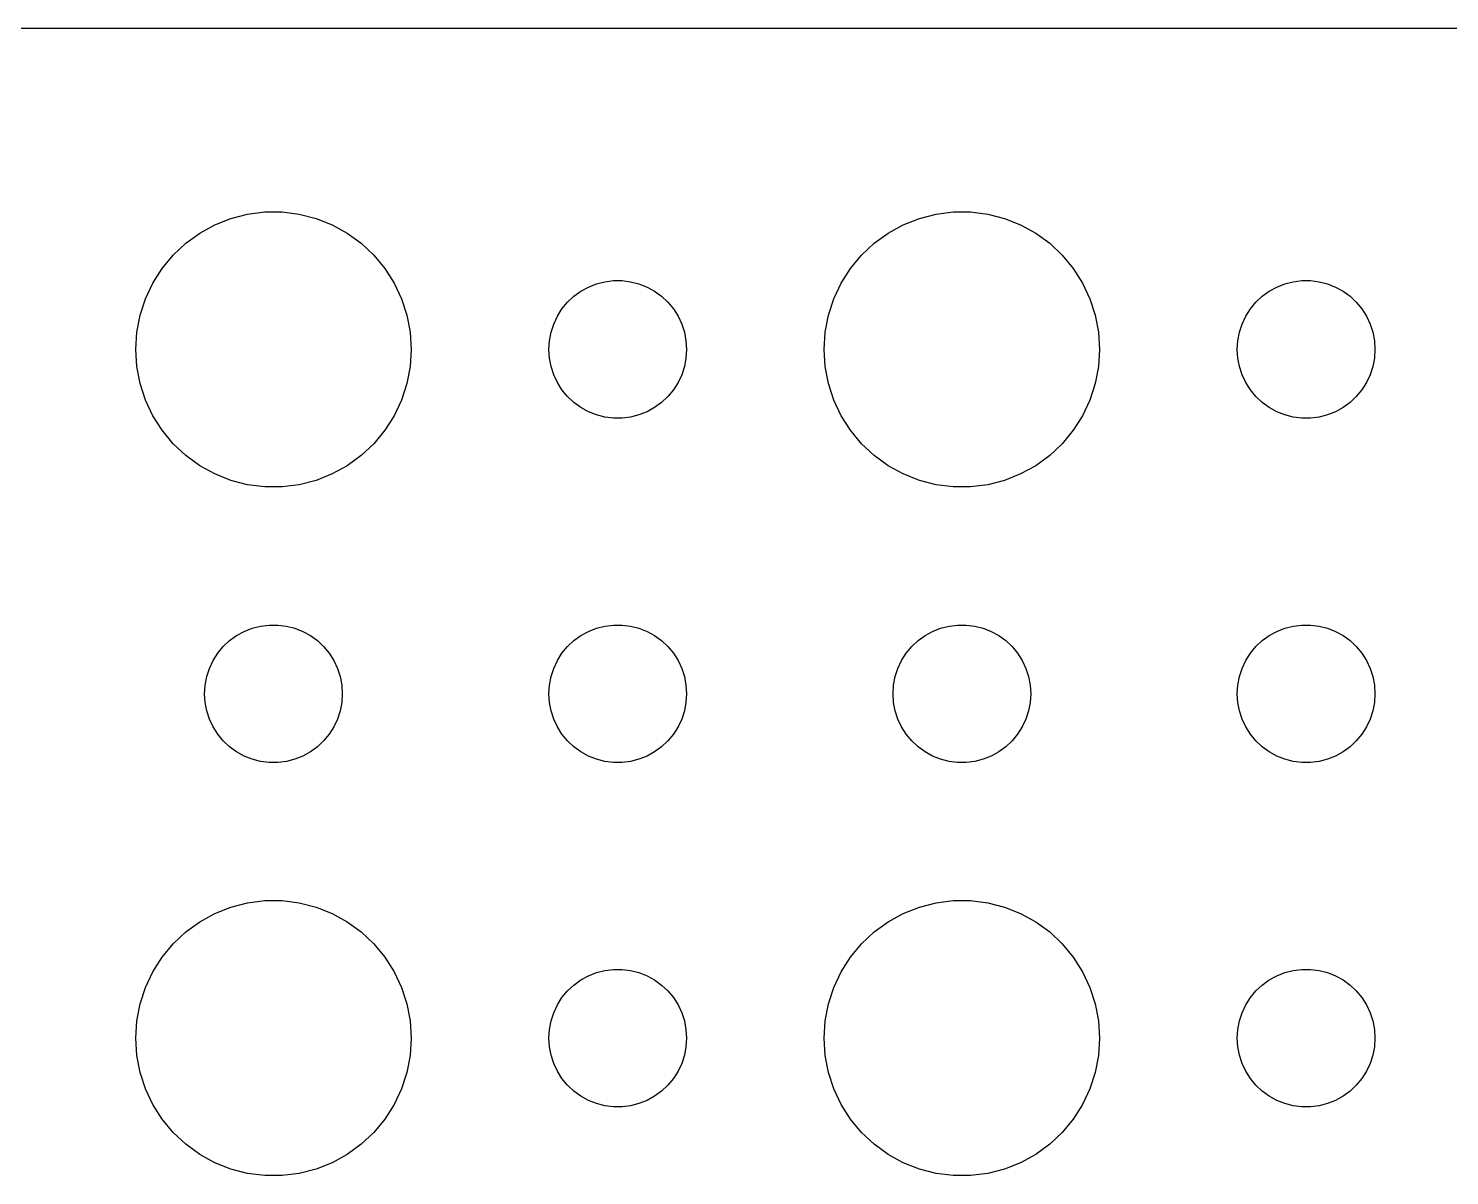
# Model space of a CAD drawing. Header units: metres. Extents: x -134 to 134, y 518 to 1078.
# Drawn here: x 32.16 to 63.12, y 597.01 to 621.99 of the extents above; entities that cross this region are included whole.
import ezdxf

# ---------------------------------------------------------------- set-up
doc = ezdxf.new("R2010")
doc.units = ezdxf.units.M

msp = doc.modelspace()

# ---------------------------------------------------------------- linework, layer by layer
for p, q in [((129.814, 621.99), (-129.814, 621.99)), ((36.2227, 617.714), (36.5729, 617.853)), ((36.5729, 617.853), (36.9379, 617.947)), ((36.9379, 617.947), (37.3116, 617.994)), ((37.3116, 617.994), (37.6884, 617.994)), ((37.6884, 617.994), (38.0621, 617.947)), ((38.0621, 617.947), (38.427, 617.853)), ((38.427, 617.853), (38.7773, 617.714)), ((51.2227, 617.714), (51.5729, 617.853)), ((51.5729, 617.853), (51.9379, 617.947)), ((51.9379, 617.947), (52.3116, 617.994)), ((52.3116, 617.994), (52.6884, 617.994)), ((52.6884, 617.994), (53.0621, 617.947)), ((53.0621, 617.947), (53.427, 617.853)), ((53.427, 617.853), (53.7773, 617.714)), ((35.5877, 617.312), (35.8925, 617.533)), ((35.8925, 617.533), (36.2227, 617.714)), ((38.7773, 617.714), (39.1075, 617.533)), ((39.1075, 617.533), (39.4123, 617.312)), ((50.5877, 617.312), (50.8925, 617.533)), ((50.8925, 617.533), (51.2227, 617.714)), ((53.7773, 617.714), (54.1075, 617.533)), ((54.1075, 617.533), (54.4123, 617.312)), ((35.3131, 617.054), (35.5877, 617.312)), ((39.4123, 617.312), (39.6869, 617.054)), ((50.3131, 617.054), (50.5877, 617.312)), ((54.4123, 617.312), (54.6869, 617.054)), ((35.0729, 616.763), (35.3131, 617.054)), ((39.6869, 617.054), (39.927, 616.763)), ((50.0729, 616.763), (50.3131, 617.054)), ((54.6869, 617.054), (54.927, 616.763)), ((34.8711, 616.445), (35.0729, 616.763)), ((39.927, 616.763), (40.1289, 616.445)), ((44.7189, 616.473), (44.9058, 616.497)), ((44.9058, 616.497), (45.0942, 616.497)), ((45.0942, 616.497), (45.2811, 616.473)), ((49.8711, 616.445), (50.0729, 616.763)), ((54.927, 616.763), (55.1289, 616.445)), ((59.7189, 616.473), (59.9058, 616.497)), ((59.9058, 616.497), (60.0942, 616.497)), ((60.0942, 616.497), (60.2811, 616.473)), ((34.7107, 616.104), (34.8711, 616.445)), ((40.1289, 616.445), (40.2893, 616.104)), ((44.0439, 616.156), (44.1963, 616.266)), ((44.1963, 616.266), (44.3613, 616.357)), ((44.3613, 616.357), (44.5365, 616.427)), ((44.5365, 616.427), (44.7189, 616.473)), ((45.2811, 616.473), (45.4635, 616.427)), ((45.4635, 616.427), (45.6387, 616.357)), ((45.6387, 616.357), (45.8037, 616.266)), ((45.8037, 616.266), (45.9561, 616.156)), ((49.7107, 616.104), (49.8711, 616.445)), ((55.1289, 616.445), (55.2893, 616.104)), ((59.0439, 616.156), (59.1963, 616.266)), ((59.1963, 616.266), (59.3613, 616.357)), ((59.3613, 616.357), (59.5365, 616.427)), ((59.5365, 616.427), (59.7189, 616.473)), ((60.2811, 616.473), (60.4635, 616.427)), ((60.4635, 616.427), (60.6387, 616.357)), ((60.6387, 616.357), (60.8037, 616.266)), ((60.8037, 616.266), (60.9561, 616.156)), ((34.5942, 615.746), (34.7107, 616.104)), ((40.2893, 616.104), (40.4057, 615.746)), ((43.6855, 615.723), (43.7865, 615.882)), ((43.7865, 615.882), (43.9065, 616.027)), ((43.9065, 616.027), (44.0439, 616.156)), ((45.9561, 616.156), (46.0934, 616.027)), ((46.0934, 616.027), (46.2135, 615.882)), ((46.2135, 615.882), (46.3145, 615.723)), ((49.5942, 615.746), (49.7107, 616.104)), ((55.2893, 616.104), (55.4057, 615.746)), ((58.6855, 615.723), (58.7865, 615.882)), ((58.7865, 615.882), (58.9065, 616.027)), ((58.9065, 616.027), (59.0439, 616.156)), ((60.9561, 616.156), (61.0934, 616.027)), ((61.0934, 616.027), (61.2135, 615.882)), ((61.2135, 615.882), (61.3145, 615.723)), ((34.5237, 615.376), (34.5942, 615.746)), ((40.4057, 615.746), (40.4763, 615.376)), ((43.6053, 615.552), (43.6855, 615.723)), ((46.3145, 615.723), (46.3947, 615.552)), ((49.5237, 615.376), (49.5942, 615.746)), ((55.4057, 615.746), (55.4763, 615.376)), ((58.6053, 615.552), (58.6855, 615.723)), ((61.3145, 615.723), (61.3947, 615.552)), ((34.5, 615), (34.5237, 615.376)), ((40.4763, 615.376), (40.5, 615)), ((43.5118, 615.188), (43.5471, 615.373)), ((43.5471, 615.373), (43.6053, 615.552)), ((46.3947, 615.552), (46.4529, 615.373)), ((46.4529, 615.373), (46.4882, 615.188)), ((49.5, 615), (49.5237, 615.376)), ((55.4763, 615.376), (55.5, 615)), ((58.5118, 615.188), (58.5471, 615.373)), ((58.5471, 615.373), (58.6053, 615.552)), ((61.3947, 615.552), (61.4529, 615.373)), ((61.4529, 615.373), (61.4882, 615.188)), ((34.5237, 614.624), (34.5, 615)), ((40.5, 615), (40.4763, 614.624)), ((43.5, 615), (43.5118, 615.188)), ((43.5118, 614.812), (43.5, 615)), ((46.4882, 615.188), (46.5, 615)), ((46.5, 615), (46.4882, 614.812)), ((49.5237, 614.624), (49.5, 615)), ((55.5, 615), (55.4763, 614.624)), ((58.5, 615), (58.5118, 615.188)), ((58.5118, 614.812), (58.5, 615)), ((61.4882, 615.188), (61.5, 615)), ((61.5, 615), (61.4882, 614.812)), ((43.5471, 614.627), (43.5118, 614.812)), ((46.4882, 614.812), (46.4529, 614.627)), ((58.5471, 614.627), (58.5118, 614.812)), ((61.4882, 614.812), (61.4529, 614.627)), ((34.5942, 614.254), (34.5237, 614.624)), ((40.4763, 614.624), (40.4057, 614.254)), ((43.6053, 614.448), (43.5471, 614.627)), ((43.6855, 614.277), (43.6053, 614.448)), ((46.3947, 614.448), (46.3145, 614.277)), ((46.4529, 614.627), (46.3947, 614.448)), ((49.5942, 614.254), (49.5237, 614.624)), ((55.4763, 614.624), (55.4057, 614.254)), ((58.6053, 614.448), (58.5471, 614.627)), ((58.6855, 614.277), (58.6053, 614.448)), ((61.3947, 614.448), (61.3145, 614.277)), ((61.4529, 614.627), (61.3947, 614.448)), ((34.7107, 613.896), (34.5942, 614.254)), ((40.4057, 614.254), (40.2893, 613.896)), ((43.7865, 614.118), (43.6855, 614.277)), ((43.9065, 613.973), (43.7865, 614.118)), ((46.2135, 614.118), (46.0934, 613.973)), ((46.3145, 614.277), (46.2135, 614.118)), ((49.7107, 613.896), (49.5942, 614.254)), ((55.4057, 614.254), (55.2893, 613.896)), ((58.7865, 614.118), (58.6855, 614.277)), ((58.9065, 613.973), (58.7865, 614.118)), ((61.2135, 614.118), (61.0934, 613.973)), ((61.3145, 614.277), (61.2135, 614.118)), ((34.8711, 613.555), (34.7107, 613.896)), ((40.2893, 613.896), (40.1289, 613.555)), ((44.0439, 613.844), (43.9065, 613.973)), ((44.1963, 613.734), (44.0439, 613.844)), ((44.3613, 613.643), (44.1963, 613.734)), ((45.8037, 613.734), (45.6387, 613.643)), ((45.9561, 613.844), (45.8037, 613.734)), ((46.0934, 613.973), (45.9561, 613.844)), ((49.8711, 613.555), (49.7107, 613.896)), ((55.2893, 613.896), (55.1289, 613.555)), ((59.0439, 613.844), (58.9065, 613.973)), ((59.1963, 613.734), (59.0439, 613.844)), ((59.3613, 613.643), (59.1963, 613.734)), ((60.8037, 613.734), (60.6387, 613.643)), ((60.9561, 613.844), (60.8037, 613.734)), ((61.0934, 613.973), (60.9561, 613.844)), ((35.0729, 613.237), (34.8711, 613.555)), ((40.1289, 613.555), (39.927, 613.237)), ((44.5365, 613.573), (44.3613, 613.643)), ((44.7189, 613.527), (44.5365, 613.573)), ((44.9058, 613.503), (44.7189, 613.527)), ((45.0942, 613.503), (44.9058, 613.503)), ((45.2811, 613.527), (45.0942, 613.503)), ((45.4635, 613.573), (45.2811, 613.527)), ((45.6387, 613.643), (45.4635, 613.573)), ((50.0729, 613.237), (49.8711, 613.555)), ((55.1289, 613.555), (54.927, 613.237)), ((59.5365, 613.573), (59.3613, 613.643)), ((59.7189, 613.527), (59.5365, 613.573)), ((59.9058, 613.503), (59.7189, 613.527)), ((60.0942, 613.503), (59.9058, 613.503)), ((60.2811, 613.527), (60.0942, 613.503)), ((60.4635, 613.573), (60.2811, 613.527)), ((60.6387, 613.643), (60.4635, 613.573)), ((35.3131, 612.946), (35.0729, 613.237)), ((39.927, 613.237), (39.6869, 612.946)), ((50.3131, 612.946), (50.0729, 613.237)), ((54.927, 613.237), (54.6869, 612.946)), ((35.5877, 612.688), (35.3131, 612.946)), ((39.6869, 612.946), (39.4123, 612.688)), ((50.5877, 612.688), (50.3131, 612.946)), ((54.6869, 612.946), (54.4123, 612.688)), ((35.8925, 612.467), (35.5877, 612.688)), ((36.2227, 612.286), (35.8925, 612.467)), ((39.1075, 612.467), (38.7773, 612.286)), ((39.4123, 612.688), (39.1075, 612.467)), ((50.8925, 612.467), (50.5877, 612.688)), ((51.2227, 612.286), (50.8925, 612.467)), ((54.1075, 612.467), (53.7773, 612.286)), ((54.4123, 612.688), (54.1075, 612.467)), ((36.5729, 612.147), (36.2227, 612.286)), ((38.7773, 612.286), (38.427, 612.147)), ((51.5729, 612.147), (51.2227, 612.286)), ((53.7773, 612.286), (53.427, 612.147)), ((36.9379, 612.053), (36.5729, 612.147)), ((37.3116, 612.006), (36.9379, 612.053)), ((37.6884, 612.006), (37.3116, 612.006)), ((38.0621, 612.053), (37.6884, 612.006)), ((38.427, 612.147), (38.0621, 612.053)), ((51.9379, 612.053), (51.5729, 612.147)), ((52.3116, 612.006), (51.9379, 612.053)), ((52.6884, 612.006), (52.3116, 612.006)), ((53.0621, 612.053), (52.6884, 612.006)), ((53.427, 612.147), (53.0621, 612.053)), ((36.5439, 608.656), (36.6963, 608.766)), ((36.6963, 608.766), (36.8613, 608.857)), ((36.8613, 608.857), (37.0365, 608.927)), ((37.0365, 608.927), (37.2189, 608.973)), ((37.2189, 608.973), (37.4058, 608.997)), ((37.4058, 608.997), (37.5942, 608.997)), ((37.5942, 608.997), (37.7811, 608.973)), ((37.7811, 608.973), (37.9635, 608.927)), ((37.9635, 608.927), (38.1387, 608.857)), ((38.1387, 608.857), (38.3037, 608.766)), ((38.3037, 608.766), (38.4561, 608.656)), ((44.0439, 608.656), (44.1963, 608.766)), ((44.1963, 608.766), (44.3613, 608.857)), ((44.3613, 608.857), (44.5365, 608.927)), ((44.5365, 608.927), (44.7189, 608.973)), ((44.7189, 608.973), (44.9058, 608.997)), ((44.9058, 608.997), (45.0942, 608.997)), ((45.0942, 608.997), (45.2811, 608.973)), ((45.2811, 608.973), (45.4635, 608.927)), ((45.4635, 608.927), (45.6387, 608.857)), ((45.6387, 608.857), (45.8037, 608.766)), ((45.8037, 608.766), (45.9561, 608.656)), ((51.5439, 608.656), (51.6963, 608.766)), ((51.6963, 608.766), (51.8613, 608.857)), ((51.8613, 608.857), (52.0365, 608.927)), ((52.0365, 608.927), (52.2189, 608.973)), ((52.2189, 608.973), (52.4058, 608.997)), ((52.4058, 608.997), (52.5942, 608.997)), ((52.5942, 608.997), (52.7811, 608.973)), ((52.7811, 608.973), (52.9635, 608.927)), ((52.9635, 608.927), (53.1387, 608.857)), ((53.1387, 608.857), (53.3037, 608.766)), ((53.3037, 608.766), (53.4561, 608.656)), ((59.0439, 608.656), (59.1963, 608.766)), ((59.1963, 608.766), (59.3613, 608.857)), ((59.3613, 608.857), (59.5365, 608.927)), ((59.5365, 608.927), (59.7189, 608.973)), ((59.7189, 608.973), (59.9058, 608.997)), ((59.9058, 608.997), (60.0942, 608.997)), ((60.0942, 608.997), (60.2811, 608.973)), ((60.2811, 608.973), (60.4635, 608.927)), ((60.4635, 608.927), (60.6387, 608.857)), ((60.6387, 608.857), (60.8037, 608.766)), ((60.8037, 608.766), (60.9561, 608.656)), ((36.2865, 608.382), (36.4065, 608.527)), ((36.4065, 608.527), (36.5439, 608.656)), ((38.4561, 608.656), (38.5934, 608.527)), ((38.5934, 608.527), (38.7135, 608.382)), ((43.7865, 608.382), (43.9065, 608.527)), ((43.9065, 608.527), (44.0439, 608.656)), ((45.9561, 608.656), (46.0934, 608.527)), ((46.0934, 608.527), (46.2135, 608.382)), ((51.2865, 608.382), (51.4065, 608.527)), ((51.4065, 608.527), (51.5439, 608.656)), ((53.4561, 608.656), (53.5934, 608.527)), ((53.5934, 608.527), (53.7135, 608.382)), ((58.7865, 608.382), (58.9065, 608.527)), ((58.9065, 608.527), (59.0439, 608.656)), ((60.9561, 608.656), (61.0934, 608.527)), ((61.0934, 608.527), (61.2135, 608.382)), ((36.1053, 608.052), (36.1855, 608.223)), ((36.1855, 608.223), (36.2865, 608.382)), ((38.7135, 608.382), (38.8145, 608.223)), ((38.8145, 608.223), (38.8947, 608.052)), ((43.6053, 608.052), (43.6855, 608.223)), ((43.6855, 608.223), (43.7865, 608.382)), ((46.2135, 608.382), (46.3145, 608.223)), ((46.3145, 608.223), (46.3947, 608.052)), ((51.1053, 608.052), (51.1855, 608.223)), ((51.1855, 608.223), (51.2865, 608.382)), ((53.7135, 608.382), (53.8145, 608.223)), ((53.8145, 608.223), (53.8947, 608.052)), ((58.6053, 608.052), (58.6855, 608.223)), ((58.6855, 608.223), (58.7865, 608.382)), ((61.2135, 608.382), (61.3145, 608.223)), ((61.3145, 608.223), (61.3947, 608.052)), ((36.0118, 607.688), (36.0471, 607.873)), ((36.0471, 607.873), (36.1053, 608.052)), ((38.8947, 608.052), (38.9529, 607.873)), ((38.9529, 607.873), (38.9882, 607.688)), ((43.5118, 607.688), (43.5471, 607.873)), ((43.5471, 607.873), (43.6053, 608.052)), ((46.3947, 608.052), (46.4529, 607.873)), ((46.4529, 607.873), (46.4882, 607.688)), ((51.0118, 607.688), (51.0471, 607.873)), ((51.0471, 607.873), (51.1053, 608.052)), ((53.8947, 608.052), (53.9529, 607.873)), ((53.9529, 607.873), (53.9882, 607.688)), ((58.5118, 607.688), (58.5471, 607.873)), ((58.5471, 607.873), (58.6053, 608.052)), ((61.3947, 608.052), (61.4529, 607.873)), ((61.4529, 607.873), (61.4882, 607.688)), ((36, 607.5), (36.0118, 607.688)), ((38.9882, 607.688), (39, 607.5)), ((43.5, 607.5), (43.5118, 607.688)), ((46.4882, 607.688), (46.5, 607.5)), ((51, 607.5), (51.0118, 607.688)), ((53.9882, 607.688), (54, 607.5)), ((58.5, 607.5), (58.5118, 607.688)), ((61.4882, 607.688), (61.5, 607.5)), ((36.0118, 607.312), (36, 607.5)), ((36.0471, 607.127), (36.0118, 607.312)), ((38.9882, 607.312), (38.9529, 607.127)), ((39, 607.5), (38.9882, 607.312)), ((43.5118, 607.312), (43.5, 607.5)), ((43.5471, 607.127), (43.5118, 607.312)), ((46.4882, 607.312), (46.4529, 607.127)), ((46.5, 607.5), (46.4882, 607.312)), ((51.0118, 607.312), (51, 607.5)), ((51.0471, 607.127), (51.0118, 607.312)), ((53.9882, 607.312), (53.9529, 607.127)), ((54, 607.5), (53.9882, 607.312)), ((58.5118, 607.312), (58.5, 607.5)), ((58.5471, 607.127), (58.5118, 607.312)), ((61.4882, 607.312), (61.4529, 607.127)), ((61.5, 607.5), (61.4882, 607.312)), ((36.1053, 606.948), (36.0471, 607.127)), ((36.1855, 606.777), (36.1053, 606.948)), ((38.8947, 606.948), (38.8145, 606.777)), ((38.9529, 607.127), (38.8947, 606.948)), ((43.6053, 606.948), (43.5471, 607.127)), ((43.6855, 606.777), (43.6053, 606.948)), ((46.3947, 606.948), (46.3145, 606.777)), ((46.4529, 607.127), (46.3947, 606.948)), ((51.1053, 606.948), (51.0471, 607.127)), ((51.1855, 606.777), (51.1053, 606.948)), ((53.8947, 606.948), (53.8145, 606.777)), ((53.9529, 607.127), (53.8947, 606.948)), ((58.6053, 606.948), (58.5471, 607.127)), ((58.6855, 606.777), (58.6053, 606.948)), ((61.3947, 606.948), (61.3145, 606.777)), ((61.4529, 607.127), (61.3947, 606.948)), ((36.2865, 606.618), (36.1855, 606.777)), ((36.4065, 606.473), (36.2865, 606.618)), ((38.7135, 606.618), (38.5934, 606.473)), ((38.8145, 606.777), (38.7135, 606.618)), ((43.7865, 606.618), (43.6855, 606.777)), ((43.9065, 606.473), (43.7865, 606.618)), ((46.2135, 606.618), (46.0934, 606.473)), ((46.3145, 606.777), (46.2135, 606.618)), ((51.2865, 606.618), (51.1855, 606.777)), ((51.4065, 606.473), (51.2865, 606.618)), ((53.7135, 606.618), (53.5934, 606.473)), ((53.8145, 606.777), (53.7135, 606.618)), ((58.7865, 606.618), (58.6855, 606.777)), ((58.9065, 606.473), (58.7865, 606.618)), ((61.2135, 606.618), (61.0934, 606.473)), ((61.3145, 606.777), (61.2135, 606.618)), ((36.5439, 606.344), (36.4065, 606.473)), ((36.6963, 606.234), (36.5439, 606.344)), ((38.4561, 606.344), (38.3037, 606.234)), ((38.5934, 606.473), (38.4561, 606.344)), ((44.0439, 606.344), (43.9065, 606.473)), ((44.1963, 606.234), (44.0439, 606.344)), ((45.9561, 606.344), (45.8037, 606.234)), ((46.0934, 606.473), (45.9561, 606.344)), ((51.5439, 606.344), (51.4065, 606.473)), ((51.6963, 606.234), (51.5439, 606.344)), ((53.4561, 606.344), (53.3037, 606.234)), ((53.5934, 606.473), (53.4561, 606.344)), ((59.0439, 606.344), (58.9065, 606.473)), ((59.1963, 606.234), (59.0439, 606.344)), ((60.9561, 606.344), (60.8037, 606.234)), ((61.0934, 606.473), (60.9561, 606.344)), ((36.8613, 606.143), (36.6963, 606.234)), ((37.0365, 606.073), (36.8613, 606.143)), ((37.2189, 606.027), (37.0365, 606.073)), ((37.4058, 606.003), (37.2189, 606.027)), ((37.5942, 606.003), (37.4058, 606.003)), ((37.7811, 606.027), (37.5942, 606.003)), ((37.9635, 606.073), (37.7811, 606.027)), ((38.1387, 606.143), (37.9635, 606.073)), ((38.3037, 606.234), (38.1387, 606.143)), ((44.3613, 606.143), (44.1963, 606.234)), ((44.5365, 606.073), (44.3613, 606.143)), ((44.7189, 606.027), (44.5365, 606.073)), ((44.9058, 606.003), (44.7189, 606.027)), ((45.0942, 606.003), (44.9058, 606.003)), ((45.2811, 606.027), (45.0942, 606.003)), ((45.4635, 606.073), (45.2811, 606.027)), ((45.6387, 606.143), (45.4635, 606.073)), ((45.8037, 606.234), (45.6387, 606.143)), ((51.8613, 606.143), (51.6963, 606.234)), ((52.0365, 606.073), (51.8613, 606.143)), ((52.2189, 606.027), (52.0365, 606.073)), ((52.4058, 606.003), (52.2189, 606.027)), ((52.5942, 606.003), (52.4058, 606.003)), ((52.7811, 606.027), (52.5942, 606.003)), ((52.9635, 606.073), (52.7811, 606.027)), ((53.1387, 606.143), (52.9635, 606.073)), ((53.3037, 606.234), (53.1387, 606.143)), ((59.3613, 606.143), (59.1963, 606.234)), ((59.5365, 606.073), (59.3613, 606.143)), ((59.7189, 606.027), (59.5365, 606.073)), ((59.9058, 606.003), (59.7189, 606.027)), ((60.0942, 606.003), (59.9058, 606.003)), ((60.2811, 606.027), (60.0942, 606.003)), ((60.4635, 606.073), (60.2811, 606.027)), ((60.6387, 606.143), (60.4635, 606.073)), ((60.8037, 606.234), (60.6387, 606.143)), ((36.5729, 602.853), (36.9379, 602.947)), ((36.9379, 602.947), (37.3116, 602.994)), ((37.3116, 602.994), (37.6884, 602.994)), ((37.6884, 602.994), (38.0621, 602.947)), ((38.0621, 602.947), (38.427, 602.853)), ((51.5729, 602.853), (51.9379, 602.947)), ((51.9379, 602.947), (52.3116, 602.994)), ((52.3116, 602.994), (52.6884, 602.994)), ((52.6884, 602.994), (53.0621, 602.947)), ((53.0621, 602.947), (53.427, 602.853)), ((35.8925, 602.533), (36.2227, 602.714)), ((36.2227, 602.714), (36.5729, 602.853)), ((38.427, 602.853), (38.7773, 602.714)), ((38.7773, 602.714), (39.1075, 602.533)), ((50.8925, 602.533), (51.2227, 602.714)), ((51.2227, 602.714), (51.5729, 602.853)), ((53.427, 602.853), (53.7773, 602.714)), ((53.7773, 602.714), (54.1075, 602.533)), ((35.3131, 602.054), (35.5877, 602.312)), ((35.5877, 602.312), (35.8925, 602.533)), ((39.1075, 602.533), (39.4123, 602.312)), ((39.4123, 602.312), (39.6869, 602.054)), ((50.3131, 602.054), (50.5877, 602.312)), ((50.5877, 602.312), (50.8925, 602.533)), ((54.1075, 602.533), (54.4123, 602.312)), ((54.4123, 602.312), (54.6869, 602.054)), ((35.0729, 601.763), (35.3131, 602.054)), ((39.6869, 602.054), (39.927, 601.763)), ((50.0729, 601.763), (50.3131, 602.054)), ((54.6869, 602.054), (54.927, 601.763)), ((34.8711, 601.445), (35.0729, 601.763)), ((39.927, 601.763), (40.1289, 601.445)), ((49.8711, 601.445), (50.0729, 601.763)), ((54.927, 601.763), (55.1289, 601.445)), ((34.7107, 601.104), (34.8711, 601.445)), ((40.1289, 601.445), (40.2893, 601.104)), ((44.1963, 601.266), (44.3613, 601.357)), ((44.3613, 601.357), (44.5365, 601.427)), ((44.5365, 601.427), (44.7189, 601.473)), ((44.7189, 601.473), (44.9058, 601.497)), ((44.9058, 601.497), (45.0942, 601.497)), ((45.0942, 601.497), (45.2811, 601.473)), ((45.2811, 601.473), (45.4635, 601.427)), ((45.4635, 601.427), (45.6387, 601.357)), ((45.6387, 601.357), (45.8037, 601.266)), ((49.7107, 601.104), (49.8711, 601.445)), ((55.1289, 601.445), (55.2893, 601.104)), ((59.1963, 601.266), (59.3613, 601.357)), ((59.3613, 601.357), (59.5365, 601.427)), ((59.5365, 601.427), (59.7189, 601.473)), ((59.7189, 601.473), (59.9058, 601.497)), ((59.9058, 601.497), (60.0942, 601.497)), ((60.0942, 601.497), (60.2811, 601.473)), ((60.2811, 601.473), (60.4635, 601.427)), ((60.4635, 601.427), (60.6387, 601.357)), ((60.6387, 601.357), (60.8037, 601.266)), ((34.5942, 600.746), (34.7107, 601.104)), ((40.2893, 601.104), (40.4057, 600.746)), ((43.7865, 600.882), (43.9065, 601.027)), ((43.9065, 601.027), (44.0439, 601.156)), ((44.0439, 601.156), (44.1963, 601.266)), ((45.8037, 601.266), (45.9561, 601.156)), ((45.9561, 601.156), (46.0934, 601.027)), ((46.0934, 601.027), (46.2135, 600.882)), ((49.5942, 600.746), (49.7107, 601.104)), ((55.2893, 601.104), (55.4057, 600.746)), ((58.7865, 600.882), (58.9065, 601.027)), ((58.9065, 601.027), (59.0439, 601.156)), ((59.0439, 601.156), (59.1963, 601.266)), ((60.8037, 601.266), (60.9561, 601.156)), ((60.9561, 601.156), (61.0934, 601.027)), ((61.0934, 601.027), (61.2135, 600.882)), ((34.5237, 600.376), (34.5942, 600.746)), ((40.4057, 600.746), (40.4763, 600.376)), ((43.6053, 600.552), (43.6855, 600.723)), ((43.6855, 600.723), (43.7865, 600.882)), ((46.2135, 600.882), (46.3145, 600.723)), ((46.3145, 600.723), (46.3947, 600.552)), ((49.5237, 600.376), (49.5942, 600.746)), ((55.4057, 600.746), (55.4763, 600.376)), ((58.6053, 600.552), (58.6855, 600.723)), ((58.6855, 600.723), (58.7865, 600.882)), ((61.2135, 600.882), (61.3145, 600.723)), ((61.3145, 600.723), (61.3947, 600.552)), ((43.5471, 600.373), (43.6053, 600.552)), ((46.3947, 600.552), (46.4529, 600.373)), ((58.5471, 600.373), (58.6053, 600.552)), ((61.3947, 600.552), (61.4529, 600.373)), ((34.5, 600), (34.5237, 600.376)), ((40.4763, 600.376), (40.5, 600)), ((43.5, 600), (43.5118, 600.188)), ((43.5118, 600.188), (43.5471, 600.373)), ((46.4529, 600.373), (46.4882, 600.188)), ((46.4882, 600.188), (46.5, 600)), ((49.5, 600), (49.5237, 600.376)), ((55.4763, 600.376), (55.5, 600)), ((58.5, 600), (58.5118, 600.188)), ((58.5118, 600.188), (58.5471, 600.373)), ((61.4529, 600.373), (61.4882, 600.188)), ((61.4882, 600.188), (61.5, 600)), ((34.5237, 599.624), (34.5, 600)), ((40.5, 600), (40.4763, 599.624)), ((43.5118, 599.812), (43.5, 600)), ((43.5471, 599.627), (43.5118, 599.812)), ((46.4882, 599.812), (46.4529, 599.627)), ((46.5, 600), (46.4882, 599.812)), ((49.5237, 599.624), (49.5, 600)), ((55.5, 600), (55.4763, 599.624)), ((58.5118, 599.812), (58.5, 600)), ((58.5471, 599.627), (58.5118, 599.812)), ((61.4882, 599.812), (61.4529, 599.627)), ((61.5, 600), (61.4882, 599.812)), ((34.5942, 599.254), (34.5237, 599.624)), ((40.4763, 599.624), (40.4057, 599.254)), ((43.6053, 599.448), (43.5471, 599.627)), ((46.4529, 599.627), (46.3947, 599.448)), ((49.5942, 599.254), (49.5237, 599.624)), ((55.4763, 599.624), (55.4057, 599.254)), ((58.6053, 599.448), (58.5471, 599.627)), ((61.4529, 599.627), (61.3947, 599.448)), ((34.7107, 598.896), (34.5942, 599.254)), ((40.4057, 599.254), (40.2893, 598.896)), ((43.6855, 599.277), (43.6053, 599.448)), ((43.7865, 599.118), (43.6855, 599.277)), ((46.3145, 599.277), (46.2135, 599.118)), ((46.3947, 599.448), (46.3145, 599.277)), ((49.7107, 598.896), (49.5942, 599.254)), ((55.4057, 599.254), (55.2893, 598.896)), ((58.6855, 599.277), (58.6053, 599.448)), ((58.7865, 599.118), (58.6855, 599.277)), ((61.3145, 599.277), (61.2135, 599.118)), ((61.3947, 599.448), (61.3145, 599.277)), ((34.8711, 598.555), (34.7107, 598.896)), ((40.2893, 598.896), (40.1289, 598.555)), ((43.9065, 598.973), (43.7865, 599.118)), ((44.0439, 598.844), (43.9065, 598.973)), ((44.1963, 598.734), (44.0439, 598.844)), ((45.9561, 598.844), (45.8037, 598.734)), ((46.0934, 598.973), (45.9561, 598.844)), ((46.2135, 599.118), (46.0934, 598.973)), ((49.8711, 598.555), (49.7107, 598.896)), ((55.2893, 598.896), (55.1289, 598.555)), ((58.9065, 598.973), (58.7865, 599.118)), ((59.0439, 598.844), (58.9065, 598.973)), ((59.1963, 598.734), (59.0439, 598.844)), ((60.9561, 598.844), (60.8037, 598.734)), ((61.0934, 598.973), (60.9561, 598.844)), ((61.2135, 599.118), (61.0934, 598.973)), ((35.0729, 598.237), (34.8711, 598.555)), ((40.1289, 598.555), (39.927, 598.237)), ((44.3613, 598.643), (44.1963, 598.734)), ((44.5365, 598.573), (44.3613, 598.643)), ((44.7189, 598.527), (44.5365, 598.573)), ((45.4635, 598.573), (45.2811, 598.527)), ((45.6387, 598.643), (45.4635, 598.573)), ((45.8037, 598.734), (45.6387, 598.643)), ((50.0729, 598.237), (49.8711, 598.555)), ((55.1289, 598.555), (54.927, 598.237)), ((59.3613, 598.643), (59.1963, 598.734)), ((59.5365, 598.573), (59.3613, 598.643)), ((59.7189, 598.527), (59.5365, 598.573)), ((60.4635, 598.573), (60.2811, 598.527)), ((60.6387, 598.643), (60.4635, 598.573)), ((60.8037, 598.734), (60.6387, 598.643)), ((35.3131, 597.946), (35.0729, 598.237)), ((39.927, 598.237), (39.6869, 597.946)), ((44.9058, 598.503), (44.7189, 598.527)), ((45.0942, 598.503), (44.9058, 598.503)), ((45.2811, 598.527), (45.0942, 598.503)), ((50.3131, 597.946), (50.0729, 598.237)), ((54.927, 598.237), (54.6869, 597.946)), ((59.9058, 598.503), (59.7189, 598.527)), ((60.0942, 598.503), (59.9058, 598.503)), ((60.2811, 598.527), (60.0942, 598.503)), ((35.5877, 597.688), (35.3131, 597.946)), ((39.6869, 597.946), (39.4123, 597.688)), ((50.5877, 597.688), (50.3131, 597.946)), ((54.6869, 597.946), (54.4123, 597.688)), ((35.8925, 597.467), (35.5877, 597.688)), ((39.4123, 597.688), (39.1075, 597.467)), ((50.8925, 597.467), (50.5877, 597.688)), ((54.4123, 597.688), (54.1075, 597.467)), ((36.2227, 597.286), (35.8925, 597.467)), ((39.1075, 597.467), (38.7773, 597.286)), ((51.2227, 597.286), (50.8925, 597.467)), ((54.1075, 597.467), (53.7773, 597.286)), ((36.5729, 597.147), (36.2227, 597.286)), ((36.9379, 597.053), (36.5729, 597.147)), ((37.3116, 597.006), (36.9379, 597.053)), ((37.6884, 597.006), (37.3116, 597.006)), ((38.0621, 597.053), (37.6884, 597.006)), ((38.427, 597.147), (38.0621, 597.053)), ((38.7773, 597.286), (38.427, 597.147)), ((51.5729, 597.147), (51.2227, 597.286)), ((51.9379, 597.053), (51.5729, 597.147)), ((52.3116, 597.006), (51.9379, 597.053)), ((52.6884, 597.006), (52.3116, 597.006)), ((53.0621, 597.053), (52.6884, 597.006)), ((53.427, 597.147), (53.0621, 597.053)), ((53.7773, 597.286), (53.427, 597.147))]:
    msp.add_line(p, q)

doc.saveas('drawing.dxf')
